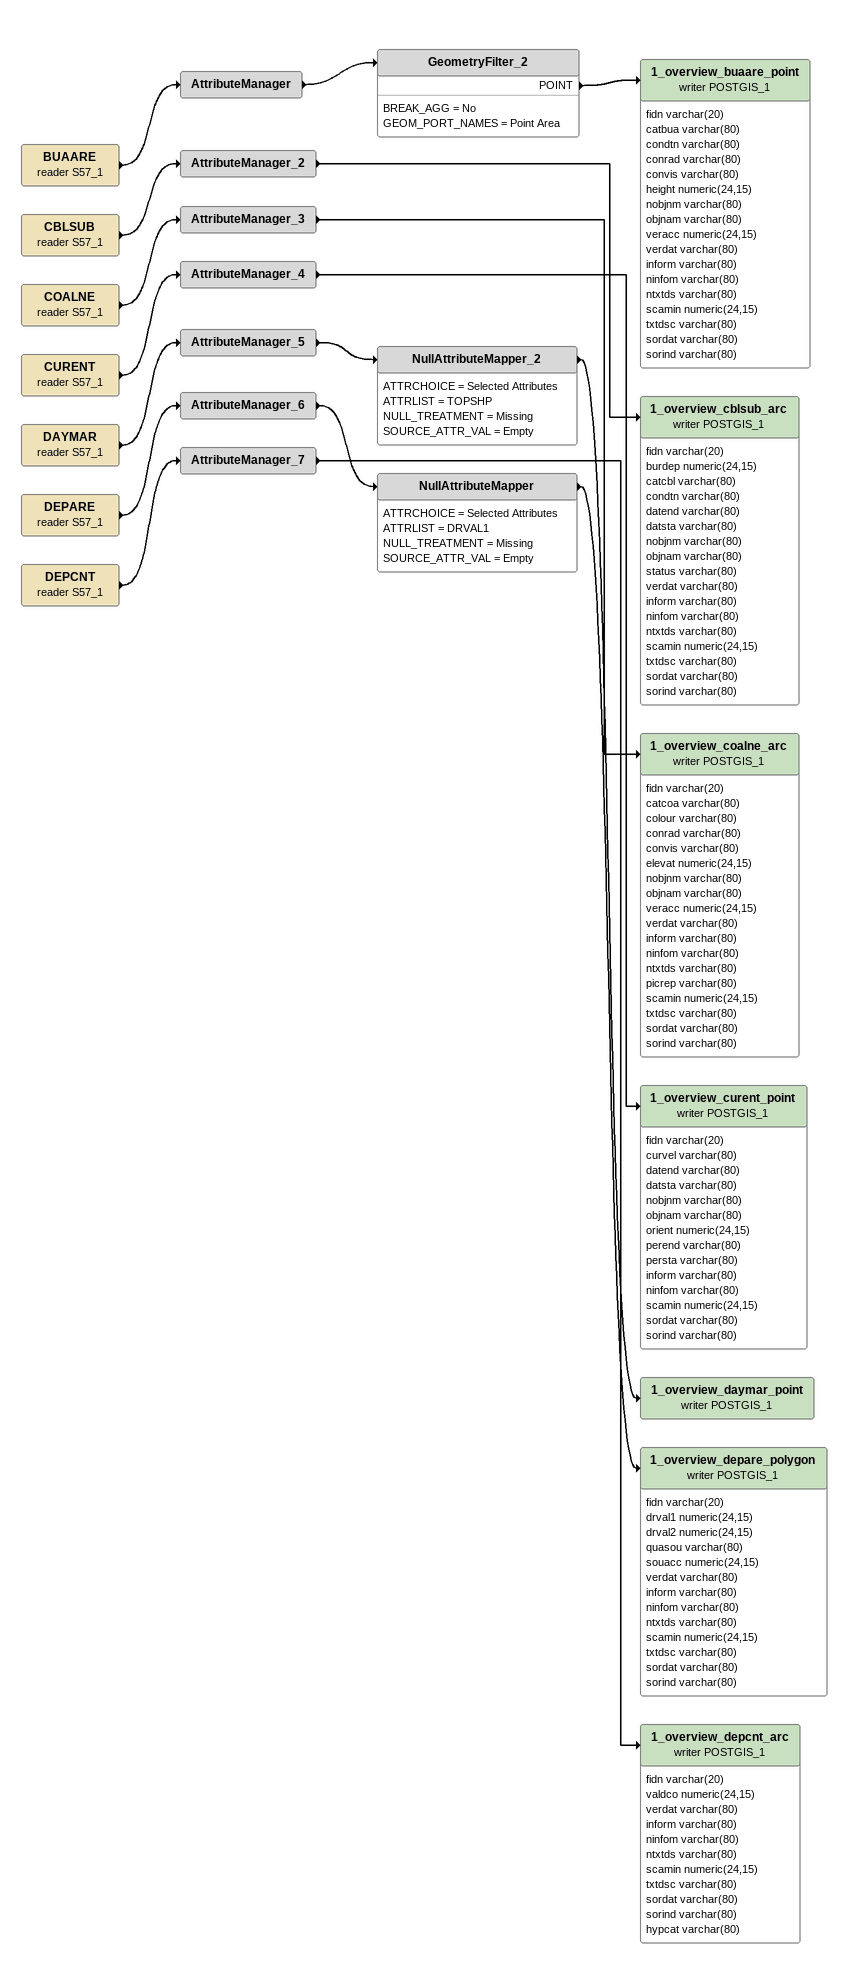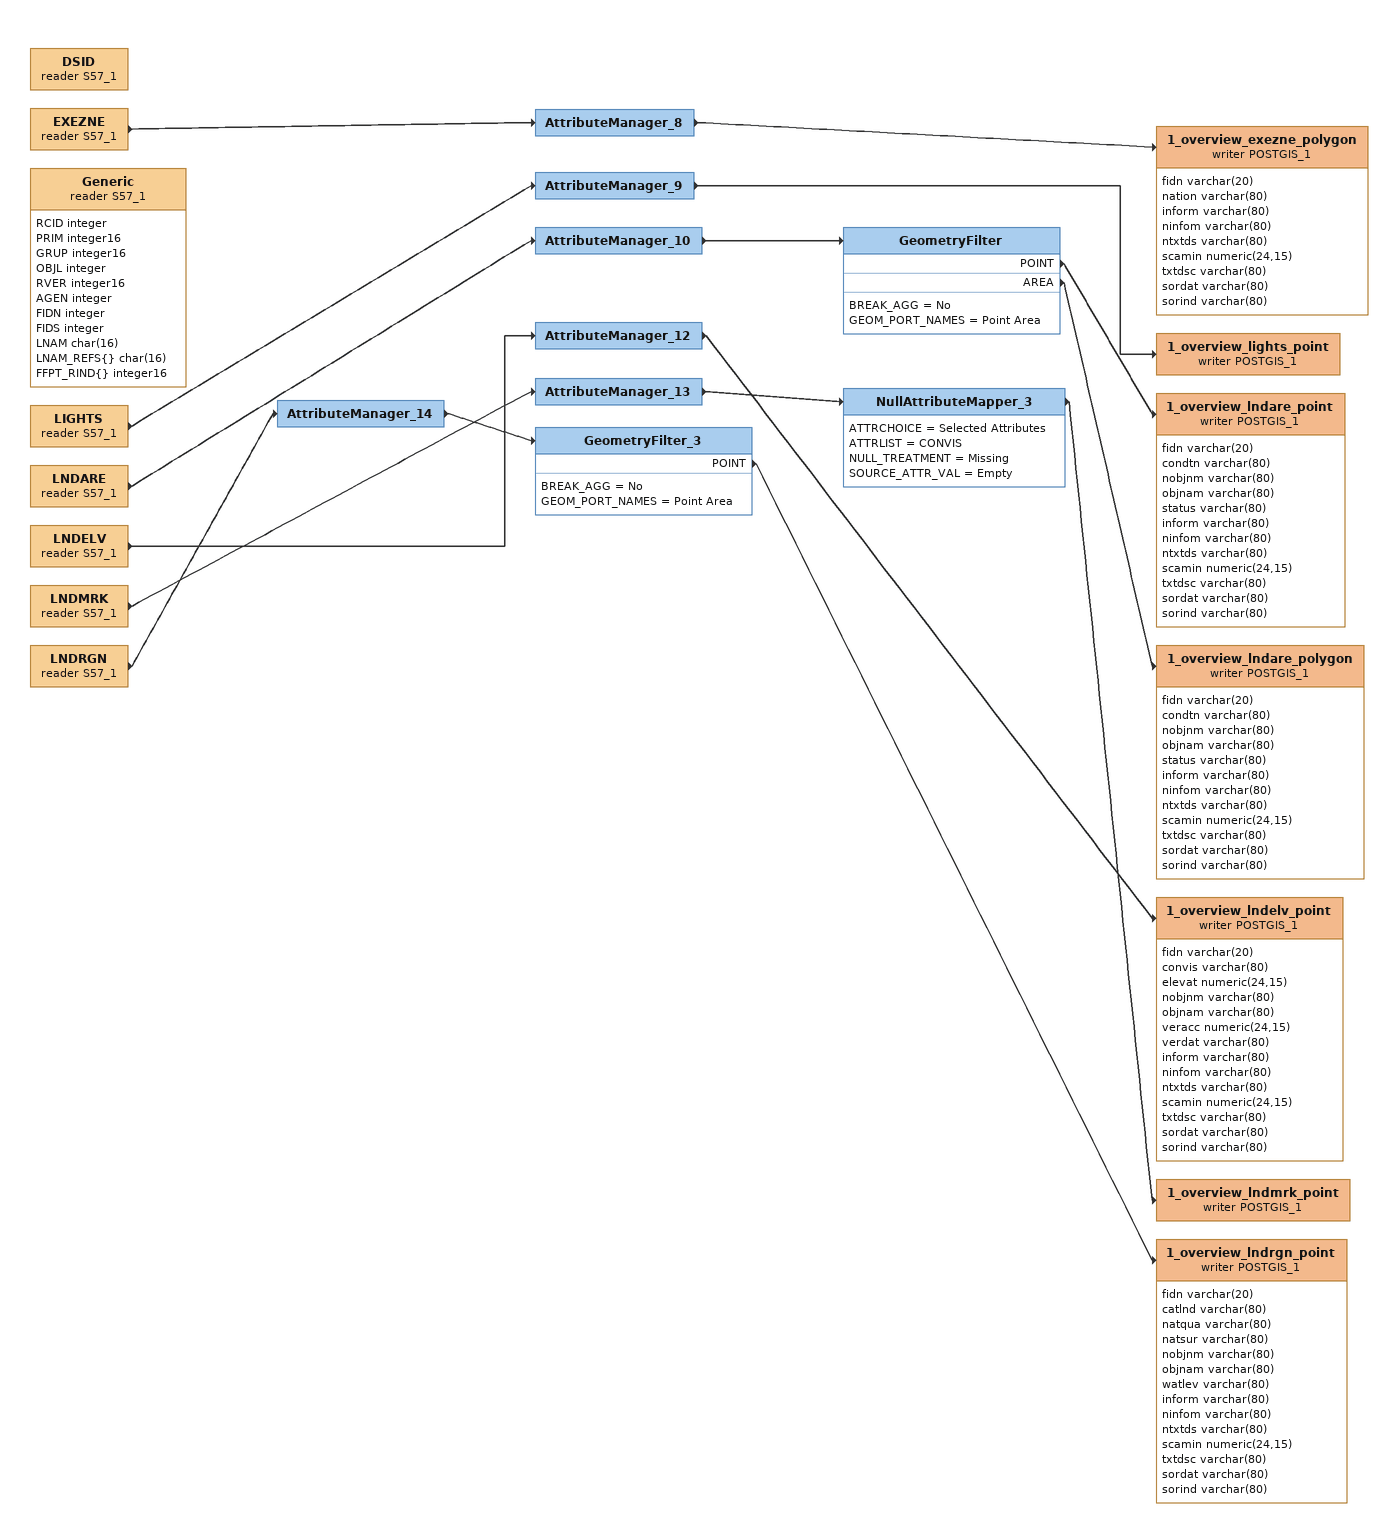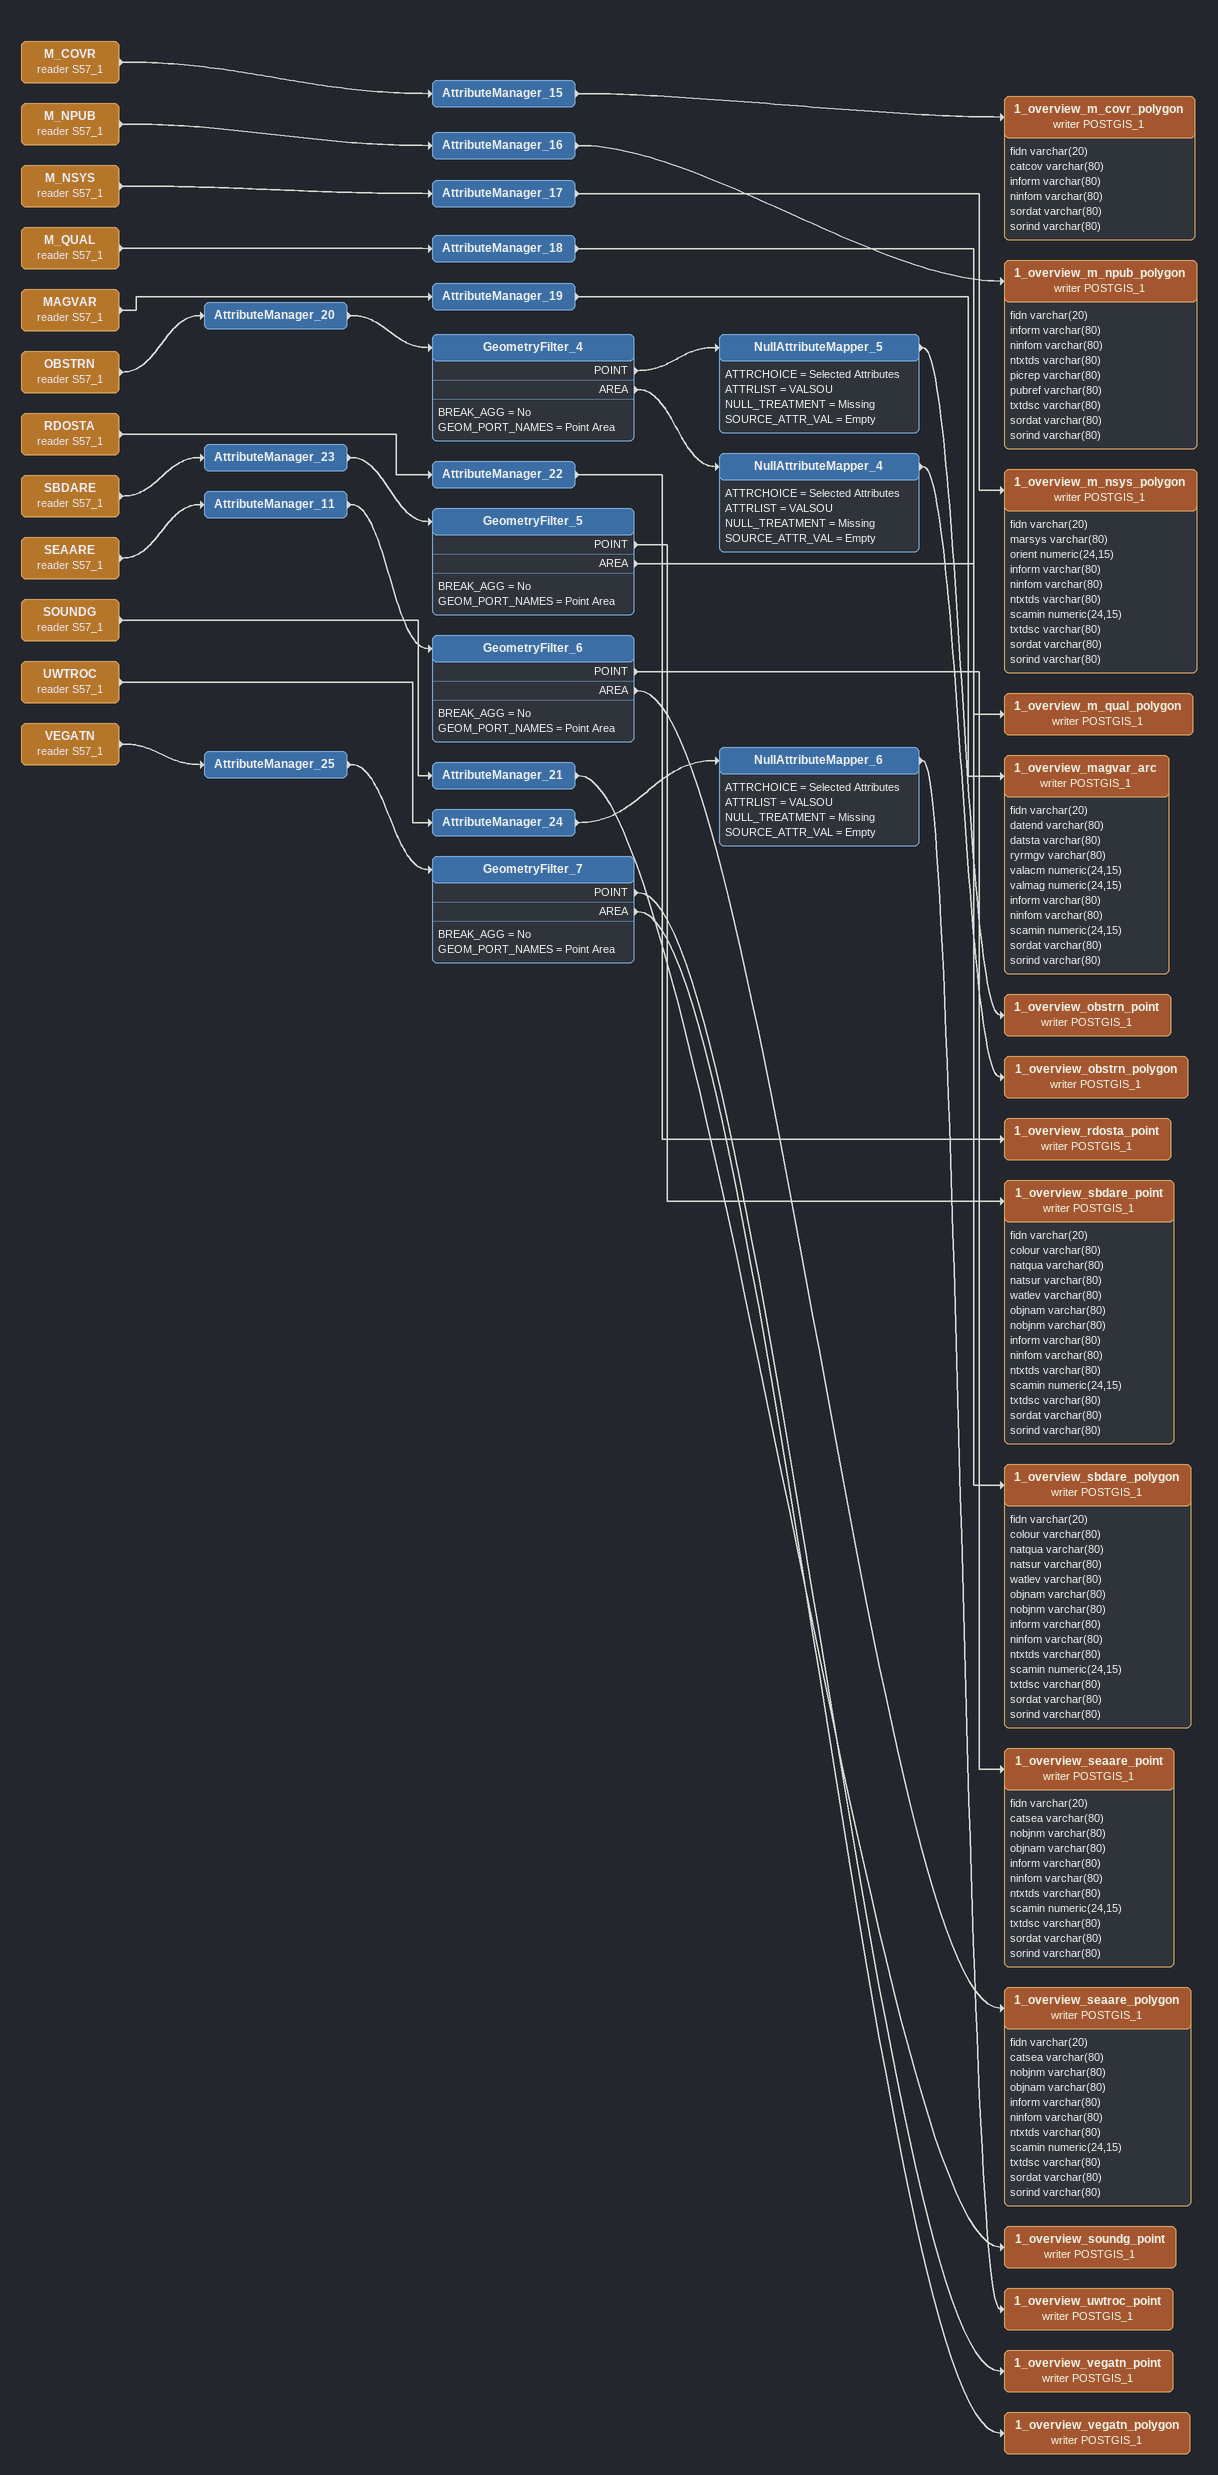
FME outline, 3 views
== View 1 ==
BUAARE (reader S57_1)
    -> AttributeManager
AttributeManager
    -> GeometryFilter_2
GeometryFilter_2
    BREAK_AGG = No
    GEOM_PORT_NAMES = Point Area
    POINT -> 1_overview_buaare_point (writer POSTGIS_1)
1_overview_buaare_point (writer POSTGIS_1)
    attributes: fidn varchar(20), catbua varchar(80), condtn varchar(80), conrad varchar(80), convis varchar(80), height numeric(24,15), nobjnm varchar(80), objnam varchar(80), veracc numeric(24,15), verdat varchar(80), inform varchar(80), ninfom varchar(80), ntxtds varchar(80), scamin numeric(24,15), txtdsc varchar(80), sordat varchar(80), sorind varchar(80)
CBLSUB (reader S57_1)
    -> AttributeManager_2
AttributeManager_2
    -> 1_overview_cblsub_arc (writer POSTGIS_1)
1_overview_cblsub_arc (writer POSTGIS_1)
    attributes: fidn varchar(20), burdep numeric(24,15), catcbl varchar(80), condtn varchar(80), datend varchar(80), datsta varchar(80), nobjnm varchar(80), objnam varchar(80), status varchar(80), verdat varchar(80), inform varchar(80), ninfom varchar(80), ntxtds varchar(80), scamin numeric(24,15), txtdsc varchar(80), sordat varchar(80), sorind varchar(80)
COALNE (reader S57_1)
    -> AttributeManager_3
AttributeManager_3
    -> 1_overview_coalne_arc (writer POSTGIS_1)
1_overview_coalne_arc (writer POSTGIS_1)
    attributes: fidn varchar(20), catcoa varchar(80), colour varchar(80), conrad varchar(80), convis varchar(80), elevat numeric(24,15), nobjnm varchar(80), objnam varchar(80), veracc numeric(24,15), verdat varchar(80), inform varchar(80), ninfom varchar(80), ntxtds varchar(80), picrep varchar(80), scamin numeric(24,15), txtdsc varchar(80), sordat varchar(80), sorind varchar(80)
CURENT (reader S57_1)
    -> AttributeManager_4
AttributeManager_4
    -> 1_overview_curent_point (writer POSTGIS_1)
1_overview_curent_point (writer POSTGIS_1)
    attributes: fidn varchar(20), curvel varchar(80), datend varchar(80), datsta varchar(80), nobjnm varchar(80), objnam varchar(80), orient numeric(24,15), perend varchar(80), persta varchar(80), inform varchar(80), ninfom varchar(80), scamin numeric(24,15), sordat varchar(80), sorind varchar(80)
DAYMAR (reader S57_1)
    -> AttributeManager_5
AttributeManager_5
    -> NullAttributeMapper_2
NullAttributeMapper_2
    ATTRCHOICE = Selected Attributes
    ATTRLIST = TOPSHP
    NULL_TREATMENT = Missing
    SOURCE_ATTR_VAL = Empty
    -> 1_overview_daymar_point (writer POSTGIS_1)
1_overview_daymar_point (writer POSTGIS_1)
DEPARE (reader S57_1)
    -> AttributeManager_6
AttributeManager_6
    -> NullAttributeMapper
NullAttributeMapper
    ATTRCHOICE = Selected Attributes
    ATTRLIST = DRVAL1
    NULL_TREATMENT = Missing
    SOURCE_ATTR_VAL = Empty
    -> 1_overview_depare_polygon (writer POSTGIS_1)
1_overview_depare_polygon (writer POSTGIS_1)
    attributes: fidn varchar(20), drval1 numeric(24,15), drval2 numeric(24,15), quasou varchar(80), souacc numeric(24,15), verdat varchar(80), inform varchar(80), ninfom varchar(80), ntxtds varchar(80), scamin numeric(24,15), txtdsc varchar(80), sordat varchar(80), sorind varchar(80)
DEPCNT (reader S57_1)
    -> AttributeManager_7
AttributeManager_7
    -> 1_overview_depcnt_arc (writer POSTGIS_1)
1_overview_depcnt_arc (writer POSTGIS_1)
    attributes: fidn varchar(20), valdco numeric(24,15), verdat varchar(80), inform varchar(80), ninfom varchar(80), ntxtds varchar(80), scamin numeric(24,15), txtdsc varchar(80), sordat varchar(80), sorind varchar(80), hypcat varchar(80)

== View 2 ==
DSID (reader S57_1)
EXEZNE (reader S57_1)
    -> AttributeManager_8
AttributeManager_8
    -> 1_overview_exezne_polygon (writer POSTGIS_1)
1_overview_exezne_polygon (writer POSTGIS_1)
    attributes: fidn varchar(20), nation varchar(80), inform varchar(80), ninfom varchar(80), ntxtds varchar(80), scamin numeric(24,15), txtdsc varchar(80), sordat varchar(80), sorind varchar(80)
Generic (reader S57_1)
    attributes: RCID integer, PRIM integer16, GRUP integer16, OBJL integer, RVER integer16, AGEN integer, FIDN integer, FIDS integer, LNAM char(16), LNAM_REFS{} char(16), FFPT_RIND{} integer16
LIGHTS (reader S57_1)
    -> AttributeManager_9
AttributeManager_9
    -> 1_overview_lights_point (writer POSTGIS_1)
1_overview_lights_point (writer POSTGIS_1)
LNDARE (reader S57_1)
    -> AttributeManager_10
AttributeManager_10
    -> GeometryFilter
GeometryFilter
    BREAK_AGG = No
    GEOM_PORT_NAMES = Point Area
    POINT -> 1_overview_lndare_point (writer POSTGIS_1)
    AREA -> 1_overview_lndare_polygon (writer POSTGIS_1)
1_overview_lndare_point (writer POSTGIS_1)
    attributes: fidn varchar(20), condtn varchar(80), nobjnm varchar(80), objnam varchar(80), status varchar(80), inform varchar(80), ninfom varchar(80), ntxtds varchar(80), scamin numeric(24,15), txtdsc varchar(80), sordat varchar(80), sorind varchar(80)
1_overview_lndare_polygon (writer POSTGIS_1)
    attributes: fidn varchar(20), condtn varchar(80), nobjnm varchar(80), objnam varchar(80), status varchar(80), inform varchar(80), ninfom varchar(80), ntxtds varchar(80), scamin numeric(24,15), txtdsc varchar(80), sordat varchar(80), sorind varchar(80)
LNDELV (reader S57_1)
    -> AttributeManager_12
AttributeManager_12
    -> 1_overview_lndelv_point (writer POSTGIS_1)
1_overview_lndelv_point (writer POSTGIS_1)
    attributes: fidn varchar(20), convis varchar(80), elevat numeric(24,15), nobjnm varchar(80), objnam varchar(80), veracc numeric(24,15), verdat varchar(80), inform varchar(80), ninfom varchar(80), ntxtds varchar(80), scamin numeric(24,15), txtdsc varchar(80), sordat varchar(80), sorind varchar(80)
LNDMRK (reader S57_1)
    -> AttributeManager_13
AttributeManager_13
    -> NullAttributeMapper_3
NullAttributeMapper_3
    ATTRCHOICE = Selected Attributes
    ATTRLIST = CONVIS
    NULL_TREATMENT = Missing
    SOURCE_ATTR_VAL = Empty
    -> 1_overview_lndmrk_point (writer POSTGIS_1)
1_overview_lndmrk_point (writer POSTGIS_1)
LNDRGN (reader S57_1)
    -> AttributeManager_14
AttributeManager_14
    -> GeometryFilter_3
GeometryFilter_3
    BREAK_AGG = No
    GEOM_PORT_NAMES = Point Area
    POINT -> 1_overview_lndrgn_point (writer POSTGIS_1)
1_overview_lndrgn_point (writer POSTGIS_1)
    attributes: fidn varchar(20), catlnd varchar(80), natqua varchar(80), natsur varchar(80), nobjnm varchar(80), objnam varchar(80), watlev varchar(80), inform varchar(80), ninfom varchar(80), ntxtds varchar(80), scamin numeric(24,15), txtdsc varchar(80), sordat varchar(80), sorind varchar(80)

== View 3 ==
M_COVR (reader S57_1)
    -> AttributeManager_15
AttributeManager_15
    -> 1_overview_m_covr_polygon (writer POSTGIS_1)
1_overview_m_covr_polygon (writer POSTGIS_1)
    attributes: fidn varchar(20), catcov varchar(80), inform varchar(80), ninfom varchar(80), sordat varchar(80), sorind varchar(80)
M_NPUB (reader S57_1)
    -> AttributeManager_16
AttributeManager_16
    -> 1_overview_m_npub_polygon (writer POSTGIS_1)
1_overview_m_npub_polygon (writer POSTGIS_1)
    attributes: fidn varchar(20), inform varchar(80), ninfom varchar(80), ntxtds varchar(80), picrep varchar(80), pubref varchar(80), txtdsc varchar(80), sordat varchar(80), sorind varchar(80)
M_NSYS (reader S57_1)
    -> AttributeManager_17
AttributeManager_17
    -> 1_overview_m_nsys_polygon (writer POSTGIS_1)
1_overview_m_nsys_polygon (writer POSTGIS_1)
    attributes: fidn varchar(20), marsys varchar(80), orient numeric(24,15), inform varchar(80), ninfom varchar(80), ntxtds varchar(80), scamin numeric(24,15), txtdsc varchar(80), sordat varchar(80), sorind varchar(80)
M_QUAL (reader S57_1)
    -> AttributeManager_18
AttributeManager_18
    -> 1_overview_m_qual_polygon (writer POSTGIS_1)
1_overview_m_qual_polygon (writer POSTGIS_1)
MAGVAR (reader S57_1)
    -> AttributeManager_19
AttributeManager_19
    -> 1_overview_magvar_arc (writer POSTGIS_1)
1_overview_magvar_arc (writer POSTGIS_1)
    attributes: fidn varchar(20), datend varchar(80), datsta varchar(80), ryrmgv varchar(80), valacm numeric(24,15), valmag numeric(24,15), inform varchar(80), ninfom varchar(80), scamin numeric(24,15), sordat varchar(80), sorind varchar(80)
OBSTRN (reader S57_1)
    -> AttributeManager_20
AttributeManager_20
    -> GeometryFilter_4
GeometryFilter_4
    BREAK_AGG = No
    GEOM_PORT_NAMES = Point Area
    POINT -> NullAttributeMapper_5
    AREA -> NullAttributeMapper_4
NullAttributeMapper_5
    ATTRCHOICE = Selected Attributes
    ATTRLIST = VALSOU
    NULL_TREATMENT = Missing
    SOURCE_ATTR_VAL = Empty
    -> 1_overview_obstrn_point (writer POSTGIS_1)
1_overview_obstrn_point (writer POSTGIS_1)
NullAttributeMapper_4
    ATTRCHOICE = Selected Attributes
    ATTRLIST = VALSOU
    NULL_TREATMENT = Missing
    SOURCE_ATTR_VAL = Empty
    -> 1_overview_obstrn_polygon (writer POSTGIS_1)
1_overview_obstrn_polygon (writer POSTGIS_1)
RDOSTA (reader S57_1)
    -> AttributeManager_22
AttributeManager_22
    -> 1_overview_rdosta_point (writer POSTGIS_1)
1_overview_rdosta_point (writer POSTGIS_1)
SBDARE (reader S57_1)
    -> AttributeManager_23
AttributeManager_23
    -> GeometryFilter_5
GeometryFilter_5
    BREAK_AGG = No
    GEOM_PORT_NAMES = Point Area
    POINT -> 1_overview_sbdare_point (writer POSTGIS_1)
    AREA -> 1_overview_sbdare_polygon (writer POSTGIS_1)
1_overview_sbdare_point (writer POSTGIS_1)
    attributes: fidn varchar(20), colour varchar(80), natqua varchar(80), natsur varchar(80), watlev varchar(80), objnam varchar(80), nobjnm varchar(80), inform varchar(80), ninfom varchar(80), ntxtds varchar(80), scamin numeric(24,15), txtdsc varchar(80), sordat varchar(80), sorind varchar(80)
1_overview_sbdare_polygon (writer POSTGIS_1)
    attributes: fidn varchar(20), colour varchar(80), natqua varchar(80), natsur varchar(80), watlev varchar(80), objnam varchar(80), nobjnm varchar(80), inform varchar(80), ninfom varchar(80), ntxtds varchar(80), scamin numeric(24,15), txtdsc varchar(80), sordat varchar(80), sorind varchar(80)
SEAARE (reader S57_1)
    -> AttributeManager_11
AttributeManager_11
    -> GeometryFilter_6
GeometryFilter_6
    BREAK_AGG = No
    GEOM_PORT_NAMES = Point Area
    POINT -> 1_overview_seaare_point (writer POSTGIS_1)
    AREA -> 1_overview_seaare_polygon (writer POSTGIS_1)
1_overview_seaare_point (writer POSTGIS_1)
    attributes: fidn varchar(20), catsea varchar(80), nobjnm varchar(80), objnam varchar(80), inform varchar(80), ninfom varchar(80), ntxtds varchar(80), scamin numeric(24,15), txtdsc varchar(80), sordat varchar(80), sorind varchar(80)
1_overview_seaare_polygon (writer POSTGIS_1)
    attributes: fidn varchar(20), catsea varchar(80), nobjnm varchar(80), objnam varchar(80), inform varchar(80), ninfom varchar(80), ntxtds varchar(80), scamin numeric(24,15), txtdsc varchar(80), sordat varchar(80), sorind varchar(80)
SOUNDG (reader S57_1)
    -> AttributeManager_21
AttributeManager_21
    -> 1_overview_soundg_point (writer POSTGIS_1)
1_overview_soundg_point (writer POSTGIS_1)
UWTROC (reader S57_1)
    -> AttributeManager_24
AttributeManager_24
    -> NullAttributeMapper_6
NullAttributeMapper_6
    ATTRCHOICE = Selected Attributes
    ATTRLIST = VALSOU
    NULL_TREATMENT = Missing
    SOURCE_ATTR_VAL = Empty
    -> 1_overview_uwtroc_point (writer POSTGIS_1)
1_overview_uwtroc_point (writer POSTGIS_1)
VEGATN (reader S57_1)
    -> AttributeManager_25
AttributeManager_25
    -> GeometryFilter_7
GeometryFilter_7
    BREAK_AGG = No
    GEOM_PORT_NAMES = Point Area
    POINT -> 1_overview_vegatn_point (writer POSTGIS_1)
    AREA -> 1_overview_vegatn_polygon (writer POSTGIS_1)
1_overview_vegatn_point (writer POSTGIS_1)
1_overview_vegatn_polygon (writer POSTGIS_1)
